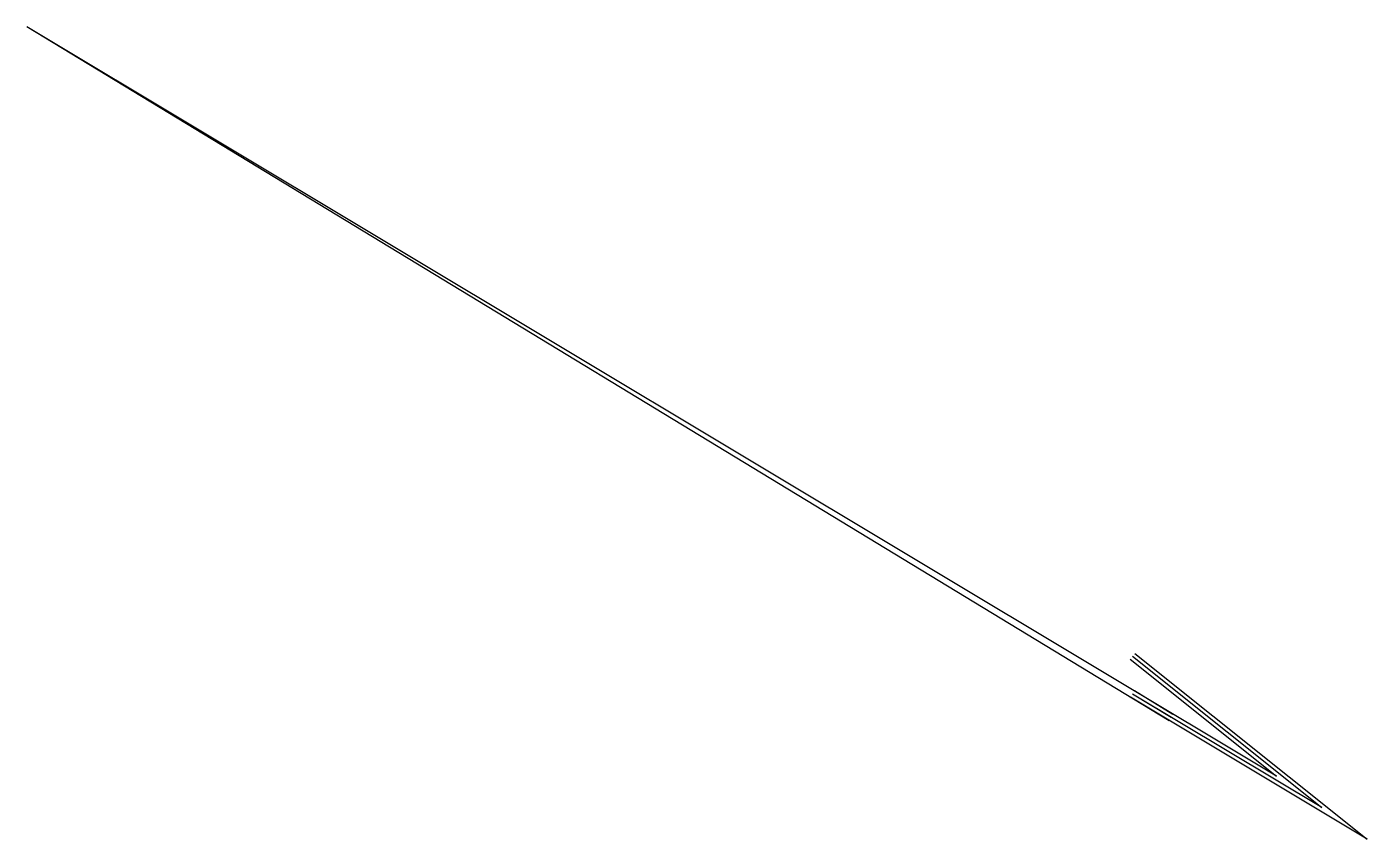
# Model space of a CAD drawing. Units: millimetres at full size, sheet at 1:100. Extents: x -104920 to 3425, y -16756 to 48951.
import ezdxf

# ---------------------------------------------------------------- set-up
doc = ezdxf.new("R2010")
doc.units = ezdxf.units.MM
doc.header["$LTSCALE"] = 100
doc.layers.add('0-0', color=7, linetype='Continuous')

msp = doc.modelspace()

# ---------------------------------------------------------------- linework, layer by layer
at = {"layer": '0-0'}
for p, q in [((-3915.1, -11652.1), (-104919.7, 48950.6)), ((-12584.4, -7174.7), (-104919.7, 48950.6)), ((-15551, -1959.2), (-244.9, -14204.1)), ((-15363.6, -1724.9), (3425.3, -16756.1)), ((-15738.4, -2193.4), (-3915.1, -11652.1)), ((3425.3, -16756.1), (-15706.1, -5277.2)), ((-244.9, -14204.1), (-15551, -5020.4)), ((-12428.6, -6918.4), (-15551, -5020.4)), ((-12272.7, -6662), (-15395.9, -4763.6))]:
    msp.add_line(p, q, dxfattribs=at)

doc.saveas('drawing.dxf')
